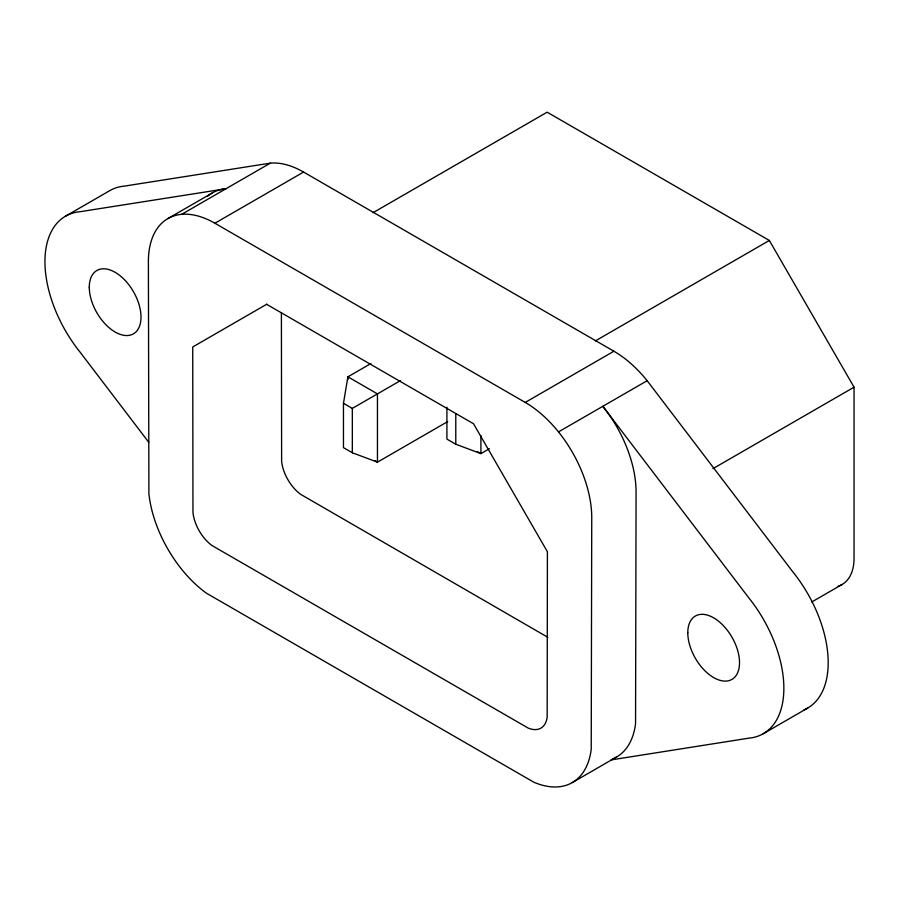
<?xml version="1.0" encoding="UTF-8"?>
<svg xmlns="http://www.w3.org/2000/svg" width="899" height="899" viewBox="0 0 899 899"><rect width="100%" height="100%" fill="white"/><g stroke="black" fill="none" stroke-linecap="round" stroke-linejoin="round"><path stroke-width="1.35" d="M447.713 421.586L377.456 462.153L352.329 452.77L343.463 447.646L343.463 403.28L347.902 376.827L370.916 363.544M65.515 216.198L109.847 190.61A99.272 57.311 60 0 1 124.377 186.115L270.318 163.146A94.047 54.3 60 0 1 303.57 172.057L613.905 351.228A94.047 54.3 60 0 1 647.156 380.715L793.087 572.191A99.272 57.311 60 0 1 803.976 709.918M167.877 218.592L212.209 192.993M181.643 214.344L270.318 163.146M214.895 223.244L525.241 402.426A94.047 54.3 60 0 1 591.744 517.61L591.227 749.182A94.125 54.345 60 0 1 533.927 782.265L206.208 593.059A94.125 54.345 60 0 1 148.908 493.809L148.391 261.643A94.047 54.3 60 0 1 214.895 223.244L303.57 172.057M373.186 212.613L547.143 112.184L769.342 240.46L854.05 387.188L854.05 558.133A57.469 33.184 60 0 1 838.149 586.182M266.823 304.188L192.734 346.969L192.959 512.542A31.296 18.07 60 0 0 212.007 545.536L528.129 728.044A31.296 18.07 60 0 0 547.176 717.054L547.401 551.739L473.515 423.755L266.621 304.3M343.463 403.28L352.329 408.393L400.471 380.603M595.385 340.901L769.342 240.46M525.241 402.426L613.905 351.228M489.382 448.725L480.909 453.613L455.782 444.23L446.915 439.117L446.915 407.225M558.493 431.902L647.156 380.715M712.941 468.66L854.05 387.188M811.73 602.004L842.149 584.451M572.303 782.568L616.635 756.969M763.296 733.696L807.628 708.097M611.106 759.913L748.755 738.18A99.272 57.311 60 0 0 748.755 597.79L602.824 406.314A94.047 54.3 60 0 1 636.076 492.011L635.559 723.583A94.125 54.345 60 0 1 612.354 759.026M477.358 451.568L480.909 453.613L480.909 435.509M375.097 460.782L377.456 462.153L377.456 393.897L347.902 376.827L347.902 379.614M547.839 637.312L300.682 494.349A31.296 18.07 60 0 1 281.623 461.356L281.398 312.616M148.762 442.297L80.045 352.105A99.272 57.311 60 0 1 80.045 211.715L225.986 188.745A94.047 54.3 60 0 0 207.366 196.432M455.782 413.731L455.782 444.23M352.329 408.393L352.329 452.77M89.282 287.242A36.578 21.115 60 0 0 128.074 335.496A36.578 21.115 60 0 0 128.074 283.781A36.578 21.115 60 0 0 89.282 287.242M687.791 632.795A36.578 21.115 60 0 0 726.594 681.049A36.578 21.115 60 0 0 726.594 629.322A36.578 21.115 60 0 0 687.791 632.795"/></g></svg>
